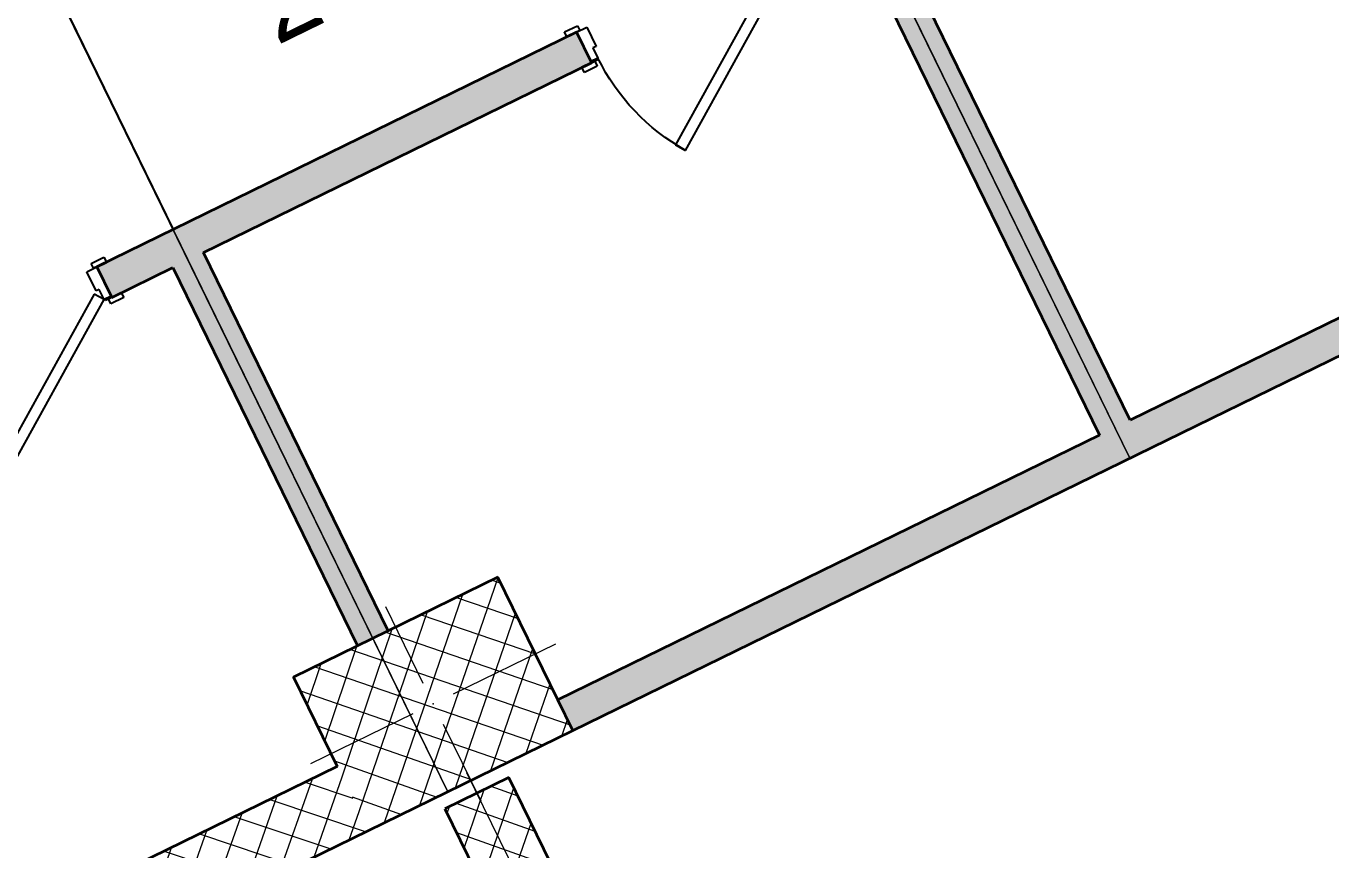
# Model space of a CAD drawing. Header units: metres. Extents: x 7511783 to 7512372, y 4692307 to 4692611.
# Drawn here: x 7511916.033 to 7511920.621, y 4692556.759 to 4692559.654 of the extents above; entities that cross this region are included whole.
import ezdxf

# ---------------------------------------------------------------- set-up
doc = ezdxf.new("R2010")
doc.units = ezdxf.units.M
doc.layers.get('0').update_dxf_attribs({"lineweight": 0})
for name, color, linetype, lineweight in [('A - Fill Zone_Pen_No__156', 165, 'Continuous', 0), ('A - Muret', 7, 'Continuous', 0), ('A - Muret_Pen_No__101', 252, 'Continuous', 0), ('A - Muret_Pen_No__102', 254, 'Continuous', 0), ('A - Muret_Pen_No__7', 7, 'Continuous', 0), ('A - Pllaka Themel_Pen_No__42', 8, 'Continuous', 0), ('A - Shtyllat', 7, 'Continuous', 0), ('A - Shtyllat_Pen_No__1', 7, 'Continuous', 0), ('A - Shtyllat_Pen_No__7', 7, 'Continuous', 0), ('A -Polyline_Pen_No__42', 8, 'Continuous', 0), ('A1 - Bodrumi -1', 7, 'Continuous', 0), ('ARCHICAD Doors_Pen_No__42', 8, 'Continuous', 0), ('garazhat-netw', 1, 'Continuous', 0)]:
    doc.layers.add(name, color=color, linetype=linetype, lineweight=lineweight)
doc.styles.add('GENERATED_STYLE_1', font='arial.ttf')
pattern_1 = [(44.99999999999998, (0, 0), (-68.94290863686237, 68.94290863686243), []), (135.0000000000001, (0, 0), (68.94290863686219, 68.94290863686261), [])]

# ---------------------------------------------------------------- blocks, each defined once
blk = doc.blocks.new('Slab_1', base_point=(-1850.000000000003, -20500.83600967443))
at = {"layer": 'A - Pllaka Themel_Pen_No__42', "color": 8, "linetype": 'Continuous', "lineweight": 25, "flags": 128}
blk.add_lwpolyline([(-1850.000000000003, -20500.83600967443), (27400.0000000007, -20500.83534970144), (27400.0000000007, 1500), (-1000, 1500), (-999.9999999999992, -8550.830745419275), (-1850.000000000002, -8550.830745419275)], close=True, dxfattribs=at)
blk = doc.blocks.new('Door 22')
at = {"layer": 'ARCHICAD Doors_Pen_No__42', "color": 8, "linetype": 'Continuous', "lineweight": 25}
for p, q in [((-260.3921784050518, 393.9747868736185), (-237.4491209510099, 426.7408686451782)), ((-237.4491209510099, 426.7408686451782), (371.9999999999999, 0)), ((349.0569425459581, -32.76608177155968), (-260.3921784050518, 393.9747868736185)), ((-387, 23.99999999999998), (-437, 23.99999999999998)), ((-437, 23.99999999999998), (-437, 4.99999999999999)), ((-437, 4.99999999999999), (-387, 4.99999999999999)), ((-400, 4.99999999999999), (-437, 4.99999999999999)), ((-400, 4.99999999999999), (-437, 4.99999999999999)), ((-375, 4.99999999999999), (-400, 4.99999999999999)), ((-400, 4.99999999999999), (-400, 0)), ((-400, 0), (-400, 4.99999999999999)), ((-400, 0), (-400, 4.99999999999999)), ((-400, 0), (-375, 0)), ((-372.0000000000001, 0), (-400, 0)), ((-400, 0), (-400, -115)), ((-400, -115), (-400, 0)), ((-400, -115), (-400, 0)), ((-387, 4.99999999999999), (-387, 23.99999999999998)), ((-375, 0), (-375, 4.99999999999999)), ((-372.0000000000001, -40), (-372.0000000000001, 0)), ((371.9999999999999, 0), (349.0569425459581, -32.76608177155968)), ((400, 0), (372.0000000000001, 0)), ((372.0000000000001, 0), (372.0000000000001, -40)), ((400, 4.99999999999999), (375, 4.99999999999999)), ((375, 4.99999999999999), (375, 0)), ((375, 0), (400, 0)), ((437, 23.99999999999998), (387, 23.99999999999998)), ((387, 23.99999999999998), (387, 4.99999999999999)), ((387, 4.99999999999999), (437, 4.99999999999999)), ((400, 0), (400, 4.99999999999999)), ((400, 0), (400, 4.99999999999999)), ((400, 0), (400, 4.99999999999999)), ((400, 4.99999999999999), (437, 4.99999999999999)), ((400, 4.99999999999999), (437, 4.99999999999999)), ((400, -115), (400, 0)), ((400, -115), (400, 0)), ((400, -115), (400, 0)), ((437, 4.99999999999999), (437, 23.99999999999998)), ((-360, -40), (-372.0000000000001, -40)), ((-360, -115), (-360, -40)), ((372.0000000000001, -40), (360, -40)), ((360, -40), (360, -115)), ((-387, -115), (-437, -115)), ((-437, -115), (-437, -134)), ((-400, -115), (-437, -115)), ((-400, -115), (-437, -115)), ((-437, -134), (-387, -134)), ((-400, -115), (-360, -115)), ((-387, -134), (-387, -115)), ((360, -115), (400, -115)), ((437, -115), (387, -115)), ((387, -115), (387, -134)), ((387, -134), (437, -134)), ((400, -115), (437, -115)), ((400, -115), (437, -115)), ((437, -134), (437, -115))]:
    blk.add_line(p, q, dxfattribs=at)
blk.add_arc((371.9999999999999, 0), 744, 145, 180, dxfattribs=at)
blk = doc.blocks.new('Wall_40', base_point=(999.9999999999982, -16800.83534970143))
at = {"layer": 'A - Muret_Pen_No__102', "linetype": 'Continuous', "lineweight": 0}
blk.add_hatch(color=254, dxfattribs=at).paths.add_polyline_path([(4061.950943840447, -16800.8353708329), (4061.950943840447, -16920.83534970144), (5939.208283069183, -16920.83534970144), (5939.208283069183, -16800.8353708329)])
at = {"layer": 'A - Muret_Pen_No__7', "color": 7, "linetype": 'Continuous', "lineweight": 35}
for p, q in [((4061.950970048401, -16800.83534970143), (4098.950970048401, -16800.83534970143)), ((4061.950970048401, -16800.83534970143), (4061.950970048401, -16915.83534970143)), ((5939.208258649212, -16800.83534970143), (5902.208258649213, -16800.83534970143)), ((5939.208258649212, -16800.83534970143), (5939.208258649212, -16915.83534970143)), ((4061.950970048401, -16915.83534970143), (4061.950970048401, -16920.83534970143)), ((4061.950970048401, -16920.83534970143), (4098.950970048401, -16920.83534970143)), ((5939.208258649212, -16920.83534970143), (5902.208258649213, -16920.83534970143)), ((5939.208258649212, -16915.83534970143), (5939.208258649212, -16920.83534970143))]:
    blk.add_line(p, q, dxfattribs=at)
at = {"layer": 'A - Muret_Pen_No__7', "color": 7, "linetype": 'Continuous', "lineweight": 35, "flags": 128}
for points in [[(5939.208308001332, -16800.83534970143), (4061.950943840447, -16800.83534970143)], [(4061.950943840447, -16920.83534970144), (4299.999999999994, -16920.83534970144)], [(4419.999999999994, -16920.83534970144), (5939.208308001332, -16920.83534970144)]]:
    blk.add_lwpolyline(points, dxfattribs=at)
at = {"layer": 'ARCHICAD Doors_Pen_No__42', "color": 8, "linetype": 'Continuous', "lineweight": 25, "xscale": -1, "zscale": 1000, "rotation": 180}
for p in [(3661.950970048401, -16915.83534970144), (6339.208258649212, -16915.83534970144)]:
    blk.add_blockref('Door 22', p, dxfattribs=at)
blk = doc.blocks.new('Wall_45', base_point=(4359.999999999994, -16800.83534970143))
at = {"layer": 'A - Muret_Pen_No__102', "linetype": 'Continuous', "lineweight": 0}
blk.add_hatch(color=254, dxfattribs=at).paths.add_polyline_path([(4419.999990205756, -16920.83534970144), (4300.000004272223, -16920.83534970144), (4300.000004272223, -18400.83862693529), (4419.999990205756, -18400.83862693529)])
at = {"layer": 'A - Muret_Pen_No__7', "color": 7, "linetype": 'Continuous', "lineweight": 35, "flags": 128}
for points in [[(4299.999999999994, -16920.83534970144), (4299.999999999994, -18400.83862693529)], [(4419.999999999994, -18400.83862693529), (4419.999999999994, -16920.83534970144)]]:
    blk.add_lwpolyline(points, dxfattribs=at)
blk = doc.blocks.new('Wall_48', base_point=(9499.999999999975, -19000.83871346028))
at = {"layer": 'A - Muret_Pen_No__102', "linetype": 'Continuous', "lineweight": 0}
blk.add_hatch(color=254, dxfattribs=at).paths.add_polyline_path([(9500.000014615032, -18880.83871346028), (4849.999999999996, -18880.83871346028), (4849.999999999996, -19000.83871346028), (9499.999999999975, -19000.83871346028)])
at = {"layer": 'A - Muret_Pen_No__7', "color": 7, "linetype": 'Continuous', "lineweight": 35, "flags": 128}
for points in [[(6969.999999999997, -18880.83871346028), (4849.999999999996, -18880.83871346028)], [(9500.000014615032, -18880.83871346028), (7089.999999999996, -18880.83871346028)], [(4849.999999999996, -19000.83871346028), (9499.999999999975, -19000.83871346028)]]:
    blk.add_lwpolyline(points, dxfattribs=at)
blk = doc.blocks.new('Wall_50', base_point=(7029.999999999997, -16800.83534970143))
at = {"layer": 'A - Muret_Pen_No__102', "linetype": 'Continuous', "lineweight": 0}
blk.add_hatch(color=254, dxfattribs=at).paths.add_polyline_path([(6969.999999999997, -16920.83534970144), (6969.999999999997, -18880.83871346028), (7089.999999999998, -18880.83871346028), (7089.999999999998, -16920.83534970144)])
at = {"layer": 'A - Muret_Pen_No__7', "color": 7, "linetype": 'Continuous', "lineweight": 35, "flags": 128}
for points in [[(6969.999999999997, -16920.83534970144), (6969.999999999997, -18880.83871346028)], [(7089.999999999998, -18880.83871346028), (7089.999999999998, -16920.83534970144)]]:
    blk.add_lwpolyline(points, dxfattribs=at)
blk = doc.blocks.new('Wall_58', base_point=(4324.943754994801, -19050.13676935824))
at = {"layer": 'A - Muret_Pen_No__101', "linetype": 'Continuous', "lineweight": 13}
h = blk.add_hatch(dxfattribs=at)
h.set_pattern_fill('CONCRETE_BLOCK', color=252, style=0, pattern_type=2)
h.set_pattern_definition(pattern_1)
h.paths.add_polyline_path([(4324.932768723051, -19850.13671995248), (4324.883329782709, -23450.38605278412), (4324.924441474478, -23450.38605278412), (4324.94096483385, -22850.38602427357), (4574.891592413645, -22850.39290900665), (4574.943785247216, -19050.14365409666), (4574.921688532501, -19850.14360468555)])
h = blk.add_hatch(dxfattribs=at)
h.set_pattern_fill('CONCRETE_BLOCK', color=252, style=0, pattern_type=2)
h.set_pattern_definition(pattern_1)
h.paths.add_polyline_path([(4574.943783042632, -19050.14017894298), (4324.943784342988, -19050.13676935824), (4574.943783042632, -19050.14365409666)])
at = {"layer": 'A - Muret_Pen_No__7', "color": 7, "linetype": 'Continuous', "lineweight": 35, "flags": 128}
for points in [[(4574.943754971228, -19050.14020241443), (4324.943754994801, -19050.13676935824)], [(4574.891569046111, -22850.39296290044), (4574.943754971228, -19050.14020241443)], [(4324.932769214782, -19850.13678361601), (4324.883329782709, -23450.38604232808)]]:
    blk.add_lwpolyline(points, dxfattribs=at)
blk = doc.blocks.new('Wall_60', base_point=(4049.999999999994, -19000.83861859194))
at = {"layer": 'A - Muret_Pen_No__101', "linetype": 'Continuous', "lineweight": 13}
h = blk.add_hatch(dxfattribs=at)
h.set_pattern_fill('CONCRETE_BLOCK', color=252, style=0, pattern_type=2)
h.set_pattern_definition(pattern_1)
h.paths.add_polyline_path([(4050.000110547347, -18750.83863327926), (1200.000031815357, -18750.83731452522), (1200.000031815357, -19000.8375635887), (4050.00002263041, -19000.83861859194)])
at = {"layer": 'A - Muret_Pen_No__7', "color": 7, "linetype": 'Continuous', "lineweight": 35, "flags": 128}
for points in [[(4050.000110547347, -18750.83861859197), (1200.000020511829, -18750.83735835211)], [(1199.999974668094, -19000.83735835212), (4049.999999999994, -19000.83861859194)]]:
    blk.add_lwpolyline(points, dxfattribs=at)
blk = doc.blocks.new('Column_104', base_point=(4449.999999999994, -18700.83861859194))
at = {"layer": 'A - Shtyllat', "linetype": 'Continuous', "lineweight": 0}
h = blk.add_hatch(dxfattribs=at)
h.set_pattern_fill('CONCRETE_BLOCK', color=18, style=0, pattern_type=2)
h.set_pattern_definition(pattern_1)
h.paths.add_polyline_path([(4850.00007003552, -18400.83868713735), (4050.000067055285, -18400.83868713735), (4050.000067055285, -18750.83866925594), (4050.000067055285, -19000.83861263147), (4850.00007003552, -19000.83861263147)])
at = {"layer": 'A - Shtyllat_Pen_No__1', "color": 7, "linetype": 'Continuous', "lineweight": 13}
for p, q in [((4449.999999999994, -18620.83861859195), (4449.999999999994, -18320.83861859194)), ((4369.999999999994, -18700.83861859194), (3969.999999999995, -18700.83861859194)), ((4529.999999999994, -18700.83861859194), (4929.999999999996, -18700.83861859194)), ((4449.999999999994, -18780.83861859194), (4449.999999999994, -19080.83861859194))]:
    blk.add_line(p, q, dxfattribs=at)
blk.add_point((4449.999999999994, -18700.83861859194), dxfattribs=at)
at = {"layer": 'A - Shtyllat_Pen_No__7', "color": 7, "linetype": 'Continuous', "lineweight": 35, "flags": 128}
for points in [[(4850.00007003552, -18400.83868713735), (4050.000067055285, -18400.83868713735), (4050.000067055285, -18750.83866925594)], [(4050.000067055285, -19000.83861263147), (4850.00007003552, -19000.83861263147), (4850.00007003552, -18400.83868713735)]]:
    blk.add_lwpolyline(points, dxfattribs=at)
blk = doc.blocks.new('Column_194', base_point=(4449.93272264466, -19450.14021680066))
at = {"layer": 'A - Shtyllat', "linetype": 'Continuous', "lineweight": 0}
h = blk.add_hatch(dxfattribs=at)
h.set_pattern_fill('CONCRETE_BLOCK', color=18, style=0, pattern_type=2)
h.set_pattern_definition(pattern_1)
h.paths.add_polyline_path([(4324.921687611086, -19850.13675208331), (4324.932768761507, -19850.13675208331), (4324.943784342988, -19050.13676935824)])
h = blk.add_hatch(dxfattribs=at)
h.set_pattern_fill('CONCRETE_BLOCK', color=18, style=0, pattern_type=2)
h.set_pattern_definition(pattern_1)
h.paths.add_polyline_path([(4324.932768761507, -19850.13675208331), (4574.921686310728, -19850.14363682173), (4574.943783042632, -19050.14365409666), (4324.943784342988, -19050.13676935824)])
at = {"layer": 'A - Shtyllat_Pen_No__1', "color": 7, "linetype": 'Continuous', "lineweight": 13}
for p, q in [((4449.934929105178, -19370.14021683109), (4449.945961407776, -18970.14021698323)), ((4369.932722675087, -19450.13801034014), (4244.93272272263, -19450.13456274558)), ((4529.932722614232, -19450.14242326118), (4654.932722566687, -19450.14587085574)), ((4449.93051618414, -19530.14021677024), (4449.919483881542, -19930.14021661809))]:
    blk.add_line(p, q, dxfattribs=at)
blk.add_point((4449.93272264466, -19450.14021680066), dxfattribs=at)
at = {"layer": 'A - Shtyllat_Pen_No__7', "color": 7, "linetype": 'Continuous', "lineweight": 35, "flags": 128}
for points in [[(4324.943784342988, -19050.13676935824), (4324.921687611086, -19850.13675208331)], [(4324.921687611086, -19850.13675208331), (4324.932768761507, -19850.13675208331)]]:
    blk.add_lwpolyline(points, dxfattribs=at)

msp = doc.modelspace()

# ---------------------------------------------------------------- linework, layer by layer
for points in [[(7511919.914100912, 4692558.135274344), (7511922.133264373, 4692559.219808132), (7511918.79623895, 4692566.048000087), (7511916.577075489, 4692564.9634663), (7511919.914100912, 4692558.135274344)], [(7511917.515248103, 4692556.962924056), (7511919.914100912, 4692558.135274344), (7511916.577075489, 4692564.9634663), (7511914.178222681, 4692563.791116012), (7511917.515248103, 4692556.962924056)], [(7511914.496467039, 4692555.487606839), (7511917.515248103, 4692556.962924056), (7511914.178222681, 4692563.791116012), (7511911.159441617, 4692562.315798794), (7511914.496467039, 4692555.487606839)]]:
    msp.add_lwpolyline(points, close=True)
at = {"layer": 'A -Polyline_Pen_No__42', "color": 8, "linetype": 'Continuous', "lineweight": 25}
msp.add_lwpolyline([(7511914.705121687, 4692562.712979919), (7511916.54926632, 4692558.939507454)], dxfattribs=at)
at = {"layer": 'garazhat-netw', "color": 1, "linetype": 'Continuous', "lineweight": 0}
for p, q in [((7511916.577075488, 4692564.9634663), (7511919.914100912, 4692558.135274344)), ((7511919.914100912, 4692558.135274344), (7511916.577075488, 4692564.9634663)), ((7511917.515248103, 4692556.962924056), (7511914.178222681, 4692563.791116012)), ((7511914.178222681, 4692563.791116012), (7511917.515248103, 4692556.962924056)), ((7511919.914100912, 4692558.135274344), (7511922.133264679, 4692559.219807503)), ((7511917.515248103, 4692556.962924056), (7511919.914100912, 4692558.135274344)), ((7511914.496467039, 4692555.487606839), (7511917.515248103, 4692556.962924056))]:
    msp.add_line(p, q, dxfattribs=at)

# ---------------------------------------------------------------- block references
at = {"layer": 'A - Muret', "color": 7, "lineweight": 35, "xscale": 0.001, "yscale": 0.001, "zscale": 0.001, "rotation": 26.04535599708318}
for name, p in [('Wall_40', (7511913.530485255, 4692557.464190236)), ('Wall_50', (7511918.948119129, 4692560.111857742)), ('Wall_48', (7511922.133265577, 4692559.219805668)), ('Wall_45', (7511916.54926632, 4692558.939507454)), ('Wall_60', (7511917.236730774, 4692556.826806101)), ('Wall_58', (7511917.505399052, 4692556.903237329))]:
    msp.add_blockref(name, p, dxfattribs=at)
at = {"layer": 'A - Shtyllat', "color": 7, "lineweight": 35, "xscale": 0.001, "yscale": 0.001, "zscale": 0.001, "rotation": 26.04535599708318}
for name, p in [('Column_104', (7511917.464384723, 4692557.271973127)), ('Column_194', (7511917.793329498, 4692556.598736003))]:
    msp.add_blockref(name, p, dxfattribs=at)
at = {"layer": 'A1 - Bodrumi -1', "color": 8, "linetype": 'Continuous', "lineweight": 25, "xscale": 0.001, "yscale": 0.001, "zscale": 0.001, "rotation": 26.04535599708318}
msp.add_blockref('Slab_1', (7511911.935893833, 4692554.236221664), dxfattribs=at)

# ---------------------------------------------------------------- texts
at = {"layer": 'A - Fill Zone_Pen_No__156', "color": 165, "lineweight": 20, "insert": (7511916.915026846, 4692559.581405425), "char_height": 0.2625, "attachment_point": 7, "rotation": 26.045355997083185, "style": 'GENERATED_STYLE_1'}
msp.add_mtext('{\\fArial|b0|i0|c0|p34;20.29 m{\\H0.66x;\\S2^  ;}}', dxfattribs=at)

doc.saveas('drawing.dxf')
